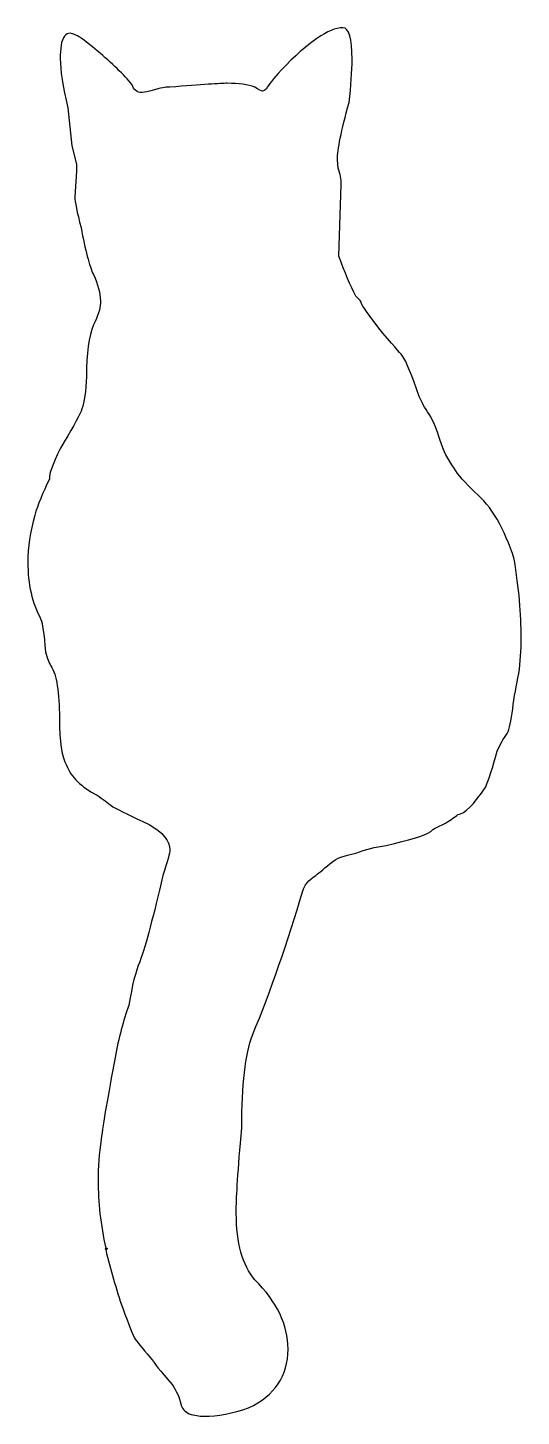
# Model space of a CAD drawing. Header units: centimetres. Extents: x -3.7 to 3.7, y -10.4 to 10.4.
import ezdxf

# ---------------------------------------------------------------- set-up
doc = ezdxf.new("R2010")
doc.units = ezdxf.units.CM
doc.header["$MEASUREMENT"] = 0
doc.layers.add('Camada 1', color=7, linetype='Continuous')

msp = doc.modelspace()

# ---------------------------------------------------------------- linework, layer by layer
at = {"layer": 'Camada 1'}
msp.add_open_spline([(1.02264, 10.39912), (1.11509, 10.39912), (1.16115, 10.24119), (1.16115, 9.92536), (1.16115, 9.92536), (1.16115, 9.74822), (1.14572, 9.53245), (1.11509, 9.27835), (1.11509, 9.27835), (0.99941, 8.85462), (0.94168, 8.56961), (0.94168, 8.4233), (0.94168, 8.4233), (0.94168, 8.4233), (0.95319, 8.29619), (0.95319, 8.29619), (0.95319, 8.29619), (0.98401, 8.21142), (0.99941, 8.13059), (0.99941, 8.05351), (0.99941, 8.05351), (0.99941, 8.05351), (0.96486, 6.97898), (0.96486, 6.97898), (0.96486, 6.97898), (1.04953, 6.73249), (1.13422, 6.53223), (1.21905, 6.37811), (1.21905, 6.37811), (1.27292, 6.33189), (1.29985, 6.29344), (1.29985, 6.26262), (1.29985, 6.26262), (1.3461, 6.18557), (1.45394, 6.03926), (1.62346, 5.82349), (1.62346, 5.82349), (1.81602, 5.6001), (1.9122, 5.48842), (1.9122, 5.4885), (1.9122, 5.4885), (1.97385, 5.39603), (2.0587, 5.1918), (2.16639, 4.87604), (2.16639, 4.87604), (2.19724, 4.79907), (2.24735, 4.71044), (2.31665, 4.61024), (2.31665, 4.61024), (2.37827, 4.50248), (2.43233, 4.37145), (2.47834, 4.21744), (2.47834, 4.21744), (2.52459, 4.07113), (2.59402, 3.93243), (2.68649, 3.80151), (2.68649, 3.80151), (2.74795, 3.70134), (2.85196, 3.58193), (2.99843, 3.44334), (2.99843, 3.44334), (3.24484, 3.23527), (3.44129, 2.9002), (3.5876, 2.43806), (3.5876, 2.43806), (3.65705, 2.00671), (3.69163, 1.6138), (3.69163, 1.25953), (3.69163, 1.25953), (3.69163, 1.07459), (3.68007, 0.89745), (3.65705, 0.72801), (3.65705, 0.72801), (3.61845, 0.55079), (3.5876, 0.37365), (3.5646, 0.19651), (3.5646, 0.19651), (3.54137, 0.01929), (3.51446, -0.1039), (3.48361, -0.1733), (3.48361, -0.1733), (3.42196, -0.25032), (3.37204, -0.33893), (3.33338, -0.43913), (3.33338, -0.43913), (3.26414, -0.68556), (3.20638, -0.86273), (3.16016, -0.97063), (3.16016, -0.97063), (2.98302, -1.24021), (2.8443, -1.37888), (2.74421, -1.38658), (2.74421, -1.38658), (2.69796, -1.4251), (2.63634, -1.46741), (2.55927, -1.51366), (2.55927, -1.51366), (2.41298, -1.58303), (2.3398, -1.62534), (2.3398, -1.64077), (2.3398, -1.64077), (2.23955, -1.70244), (2.01619, -1.77169), (1.66966, -1.84871), (1.66966, -1.84871), (1.50776, -1.87186), (1.35756, -1.91038), (1.21902, -1.96433), (1.21902, -1.96433), (1.0341, -2.00283), (0.91861, -2.04521), (0.87234, -2.09146), (0.87234, -2.09146), (0.75669, -2.18377), (0.67202, -2.25315), (0.61818, -2.29937), (0.61818, -2.29937), (0.51028, -2.36869), (0.44472, -2.44571), (0.42173, -2.53046), (0.42173, -2.53046), (0.19834, -3.29304), (-0.05195, -4.01326), (-0.32937, -4.69113), (-0.32937, -4.69113), (-0.43727, -4.97614), (-0.49111, -5.43834), (-0.49111, -6.07773), (-0.49111, -6.07773), (-0.54514, -6.71712), (-0.57207, -7.12143), (-0.57207, -7.29095), (-0.57207, -7.29095), (-0.57207, -7.29095), (-0.57207, -7.36032), (-0.57207, -7.36032), (-0.57207, -7.36032), (-0.57207, -7.80707), (-0.4796, -8.13833), (-0.29465, -8.35402), (-0.29465, -8.35402), (0.03663, -8.68517), (0.20221, -9.03186), (0.20221, -9.39394), (0.20221, -9.39394), (0.20221, -9.79447), (0.00578, -10.08715), (-0.38712, -10.27207), (-0.38712, -10.27207), (-0.62591, -10.35674), (-0.84929, -10.39912), (-1.05726, -10.39912), (-1.05726, -10.39912), (-1.12671, -10.39912), (-1.19987, -10.38761), (-1.27692, -10.36446), (-1.27692, -10.36446), (-1.34616, -10.32594), (-1.38849, -10.2759), (-1.40392, -10.21426), (-1.40392, -10.21426), (-1.41935, -10.12179), (-1.46165, -10.02553), (-1.53111, -9.92541), (-1.53111, -9.92541), (-1.71587, -9.70977), (-1.80834, -9.59413), (-1.80834, -9.57875), (-1.80834, -9.57875), (-1.94706, -9.41698), (-2.03951, -9.3053), (-2.08573, -9.24371), (-2.08573, -9.24371), (-2.11655, -9.18976), (-2.17804, -9.03569), (-2.27049, -8.78151), (-2.27049, -8.78151), (-2.37058, -8.49647), (-2.45541, -8.20379), (-2.52468, -7.90333), (-2.52468, -7.90333), (-2.50925, -7.90333), (-2.50166, -7.89952), (-2.50166, -7.89174), (-2.50166, -7.89174), (-2.50166, -7.89174), (-2.50166, -7.8802), (-2.50166, -7.8802), (-2.50166, -7.8802), (-2.50166, -7.8802), (-2.52468, -7.88018), (-2.52468, -7.88018), (-2.52468, -7.88018), (-2.52468, -7.88018), (-2.52468, -7.90328), (-2.52468, -7.90328), (-2.52468, -7.90328), (-2.52468, -7.90328), (-2.52468, -7.90328), (-2.52468, -7.90328), (-2.52468, -7.90328), (-2.52468, -7.90328), (-2.53622, -7.89169), (-2.53622, -7.89169), (-2.53622, -7.89169), (-2.53622, -7.89169), (-2.52468, -7.88015), (-2.52468, -7.88015), (-2.52468, -7.88015), (-2.60175, -7.53344), (-2.64017, -7.19459), (-2.64017, -6.8633), (-2.64017, -6.8633), (-2.64017, -6.67082), (-2.62474, -6.46666), (-2.59411, -6.25092), (-2.59411, -6.25092), (-2.56326, -6.01219), (-2.49383, -5.60385), (-2.38596, -5.02606), (-2.38596, -5.02606), (-2.33212, -4.73343), (-2.26285, -4.47155), (-2.178, -4.24041), (-2.178, -4.24041), (-2.13194, -3.9477), (-2.07791, -3.73207), (-2.01626, -3.59337), (-2.01626, -3.59337), (-1.92379, -3.33149), (-1.8083, -2.90016), (-1.6696, -2.29927), (-1.6696, -2.29927), (-1.60033, -2.08363), (-1.56562, -1.9565), (-1.56562, -1.91801), (-1.56562, -1.91801), (-1.56562, -1.77937), (-1.6696, -1.65224), (-1.87756, -1.53669), (-1.87756, -1.53669), (-2.13955, -1.41337), (-2.3206, -1.32484), (-2.4207, -1.27089), (-2.4207, -1.27089), (-2.49775, -1.20935), (-2.57479, -1.15148), (-2.65184, -1.09767), (-2.65184, -1.09767), (-2.89063, -0.97435), (-3.04456, -0.82412), (-3.11401, -0.64701), (-3.11401, -0.64701), (-3.18328, -0.53139), (-3.21799, -0.29652), (-3.21799, 0.05787), (-3.21799, 0.05787), (-3.21799, 0.44297), (-3.26035, 0.70499), (-3.34499, 0.84352), (-3.34499, 0.84352), (-3.37581, 0.8821), (-3.40291, 0.95134), (-3.42595, 1.05151), (-3.42595, 1.05151), (-3.449, 1.32112), (-3.4722, 1.48294), (-3.49522, 1.53678), (-3.49522, 1.53678), (-3.62627, 1.7832), (-3.69165, 2.06823), (-3.69165, 2.39179), (-3.69165, 2.39179), (-3.69165, 2.61515), (-3.6571, 2.85015), (-3.58767, 3.09664), (-3.58767, 3.09664), (-3.54142, 3.25068), (-3.46829, 3.43171), (-3.3682, 3.63964), (-3.3682, 3.63964), (-3.3682, 3.74754), (-3.29502, 3.93238), (-3.14873, 4.19429), (-3.14873, 4.19429), (-2.99461, 4.44848), (-2.90605, 4.61413), (-2.88282, 4.69115), (-2.88282, 4.69115), (-2.84438, 4.79124), (-2.82117, 4.95298), (-2.81358, 5.17645), (-2.81358, 5.17645), (-2.81358, 5.51541), (-2.77884, 5.77343), (-2.7096, 5.95065), (-2.7096, 5.95065), (-2.64015, 6.08157), (-2.60562, 6.18944), (-2.60562, 6.2741), (-2.60562, 6.2741), (-2.60562, 6.2741), (-2.60562, 6.30884), (-2.60562, 6.30884), (-2.60562, 6.30884), (-2.60562, 6.42433), (-2.64017, 6.55525), (-2.7096, 6.70167), (-2.7096, 6.70167), (-2.77125, 6.83267), (-2.8329, 7.06756), (-2.89436, 7.40652), (-2.89436, 7.40652), (-2.95601, 7.63761), (-2.98683, 7.79173), (-2.98683, 7.86877), (-2.98683, 7.86877), (-2.98683, 7.86877), (-2.96378, 8.24998), (-2.96378, 8.24998), (-2.96378, 8.24998), (-2.96378, 8.24998), (-2.96378, 8.35396), (-2.96378, 8.35396), (-2.96378, 8.35396), (-2.96378, 8.35396), (-3.03305, 8.63135), (-3.03305, 8.63135), (-3.03305, 8.63135), (-3.03305, 8.63135), (-3.09081, 9.19748), (-3.09081, 9.19748), (-3.09081, 9.19748), (-3.16786, 9.52093), (-3.20646, 9.76745), (-3.20646, 9.93696), (-3.20646, 9.93696), (-3.20646, 9.93696), (-3.20646, 9.99472), (-3.20646, 9.99472), (-3.20646, 9.99472), (-3.20646, 9.99472), (-3.19477, 10.13339), (-3.19477, 10.13339), (-3.19477, 10.13339), (-3.17175, 10.25663), (-3.1255, 10.31823), (-3.05626, 10.31828), (-3.05626, 10.31828), (-3.05626, 10.31828), (-3.02152, 10.30669), (-3.02152, 10.30669), (-3.02152, 10.30669), (-2.9753, 10.30666), (-2.852, 10.22194), (-2.65182, 10.0525), (-2.65182, 10.0525), (-2.42846, 9.86761), (-2.25502, 9.69806), (-2.13191, 9.54405), (-2.13191, 9.54405), (-2.10871, 9.46708), (-2.05857, 9.42845), (-1.98152, 9.42856), (-1.98152, 9.42856), (-1.98152, 9.42856), (-1.91225, 9.4401), (-1.91225, 9.4401), (-1.91225, 9.4401), (-1.73511, 9.48632), (-1.63502, 9.50945), (-1.61182, 9.50945), (-1.61182, 9.50945), (-1.61182, 9.50945), (-1.56557, 9.50946), (-1.56557, 9.50946), (-1.56557, 9.50946), (-1.088, 9.5479), (-0.80299, 9.56722), (-0.71052, 9.56722), (-0.71052, 9.56722), (-0.53338, 9.56722), (-0.39485, 9.54791), (-0.29459, 9.50946), (-0.29459, 9.50946), (-0.23294, 9.47094), (-0.19452, 9.4517), (-0.1791, 9.4517), (-0.1791, 9.4517), (-0.1791, 9.4517), (-0.1791, 9.4517), (-0.1791, 9.4517), (-0.1791, 9.4517), (-0.16367, 9.4517), (-0.14439, 9.46324), (-0.12134, 9.48633), (-0.12134, 9.48633), (-0.09052, 9.54028), (-0.01736, 9.63275), (0.09832, 9.76364), (0.09832, 9.76364), (0.50644, 10.18729), (0.81465, 10.39912), (1.02264, 10.39912), (1.02264, 10.39912), (1.02264, 10.39912), (1.02264, 10.39912), (1.02264, 10.39912), (1.02264, 10.39912), (1.02264, 10.39912), (1.02264, 10.39912), (1.02264, 10.39912)], degree=3, knots=[0, 0, 0, 0, 0.00961538, 0.00961538, 0.00961538, 0.00961538, 0.01923077, 0.01923077, 0.01923077, 0.01923077, 0.02884615, 0.02884615, 0.02884615, 0.02884615, 0.03846154, 0.03846154, 0.03846154, 0.03846154, 0.04807692, 0.04807692, 0.04807692, 0.04807692, 0.05769231, 0.05769231, 0.05769231, 0.05769231, 0.06730769, 0.06730769, 0.06730769, 0.06730769, 0.07692308, 0.07692308, 0.07692308, 0.07692308, 0.08653846, 0.08653846, 0.08653846, 0.08653846, 0.09615385, 0.09615385, 0.09615385, 0.09615385, 0.10576923, 0.10576923, 0.10576923, 0.10576923, 0.11538462, 0.11538462, 0.11538462, 0.11538462, 0.125, 0.125, 0.125, 0.125, 0.13461538, 0.13461538, 0.13461538, 0.13461538, 0.14423077, 0.14423077, 0.14423077, 0.14423077, 0.15384615, 0.15384615, 0.15384615, 0.15384615, 0.16346154, 0.16346154, 0.16346154, 0.16346154, 0.17307692, 0.17307692, 0.17307692, 0.17307692, 0.18269231, 0.18269231, 0.18269231, 0.18269231, 0.19230769, 0.19230769, 0.19230769, 0.19230769, 0.20192308, 0.20192308, 0.20192308, 0.20192308, 0.21153846, 0.21153846, 0.21153846, 0.21153846, 0.22115385, 0.22115385, 0.22115385, 0.22115385, 0.23076923, 0.23076923, 0.23076923, 0.23076923, 0.24038462, 0.24038462, 0.24038462, 0.24038462, 0.25, 0.25, 0.25, 0.25, 0.25961538, 0.25961538, 0.25961538, 0.25961538, 0.26923077, 0.26923077, 0.26923077, 0.26923077, 0.27884615, 0.27884615, 0.27884615, 0.27884615, 0.28846154, 0.28846154, 0.28846154, 0.28846154, 0.29807692, 0.29807692, 0.29807692, 0.29807692, 0.30769231, 0.30769231, 0.30769231, 0.30769231, 0.31730769, 0.31730769, 0.31730769, 0.31730769, 0.32692308, 0.32692308, 0.32692308, 0.32692308, 0.33653846, 0.33653846, 0.33653846, 0.33653846, 0.34615385, 0.34615385, 0.34615385, 0.34615385, 0.35576923, 0.35576923, 0.35576923, 0.35576923, 0.36538462, 0.36538462, 0.36538462, 0.36538462, 0.375, 0.375, 0.375, 0.375, 0.38461538, 0.38461538, 0.38461538, 0.38461538, 0.39423077, 0.39423077, 0.39423077, 0.39423077, 0.40384615, 0.40384615, 0.40384615, 0.40384615, 0.41346154, 0.41346154, 0.41346154, 0.41346154, 0.42307692, 0.42307692, 0.42307692, 0.42307692, 0.43269231, 0.43269231, 0.43269231, 0.43269231, 0.44230769, 0.44230769, 0.44230769, 0.44230769, 0.45192308, 0.45192308, 0.45192308, 0.45192308, 0.46153846, 0.46153846, 0.46153846, 0.46153846, 0.47115385, 0.47115385, 0.47115385, 0.47115385, 0.48076923, 0.48076923, 0.48076923, 0.48076923, 0.49038462, 0.49038462, 0.49038462, 0.49038462, 0.5, 0.5, 0.5, 0.5, 0.50961538, 0.50961538, 0.50961538, 0.50961538, 0.51923077, 0.51923077, 0.51923077, 0.51923077, 0.52884615, 0.52884615, 0.52884615, 0.52884615, 0.53846154, 0.53846154, 0.53846154, 0.53846154, 0.54807692, 0.54807692, 0.54807692, 0.54807692, 0.55769231, 0.55769231, 0.55769231, 0.55769231, 0.56730769, 0.56730769, 0.56730769, 0.56730769, 0.57692308, 0.57692308, 0.57692308, 0.57692308, 0.58653846, 0.58653846, 0.58653846, 0.58653846, 0.59615385, 0.59615385, 0.59615385, 0.59615385, 0.60576923, 0.60576923, 0.60576923, 0.60576923, 0.61538462, 0.61538462, 0.61538462, 0.61538462, 0.625, 0.625, 0.625, 0.625, 0.63461538, 0.63461538, 0.63461538, 0.63461538, 0.64423077, 0.64423077, 0.64423077, 0.64423077, 0.65384615, 0.65384615, 0.65384615, 0.65384615, 0.66346154, 0.66346154, 0.66346154, 0.66346154, 0.67307692, 0.67307692, 0.67307692, 0.67307692, 0.68269231, 0.68269231, 0.68269231, 0.68269231, 0.69230769, 0.69230769, 0.69230769, 0.69230769, 0.70192308, 0.70192308, 0.70192308, 0.70192308, 0.71153846, 0.71153846, 0.71153846, 0.71153846, 0.72115385, 0.72115385, 0.72115385, 0.72115385, 0.73076923, 0.73076923, 0.73076923, 0.73076923, 0.74038462, 0.74038462, 0.74038462, 0.74038462, 0.75, 0.75, 0.75, 0.75, 0.75961538, 0.75961538, 0.75961538, 0.75961538, 0.76923077, 0.76923077, 0.76923077, 0.76923077, 0.77884615, 0.77884615, 0.77884615, 0.77884615, 0.78846154, 0.78846154, 0.78846154, 0.78846154, 0.79807692, 0.79807692, 0.79807692, 0.79807692, 0.80769231, 0.80769231, 0.80769231, 0.80769231, 0.81730769, 0.81730769, 0.81730769, 0.81730769, 0.82692308, 0.82692308, 0.82692308, 0.82692308, 0.83653846, 0.83653846, 0.83653846, 0.83653846, 0.84615385, 0.84615385, 0.84615385, 0.84615385, 0.85576923, 0.85576923, 0.85576923, 0.85576923, 0.86538462, 0.86538462, 0.86538462, 0.86538462, 0.875, 0.875, 0.875, 0.875, 0.88461538, 0.88461538, 0.88461538, 0.88461538, 0.89423077, 0.89423077, 0.89423077, 0.89423077, 0.90384615, 0.90384615, 0.90384615, 0.90384615, 0.91346154, 0.91346154, 0.91346154, 0.91346154, 0.92307692, 0.92307692, 0.92307692, 0.92307692, 0.93269231, 0.93269231, 0.93269231, 0.93269231, 0.94230769, 0.94230769, 0.94230769, 0.94230769, 0.95192308, 0.95192308, 0.95192308, 0.95192308, 0.96153846, 0.96153846, 0.96153846, 0.96153846, 0.97115385, 0.97115385, 0.97115385, 0.97115385, 0.98076923, 0.98076923, 0.98076923, 0.98076923, 1, 1, 1, 1], dxfattribs=at)

doc.saveas('drawing.dxf')
